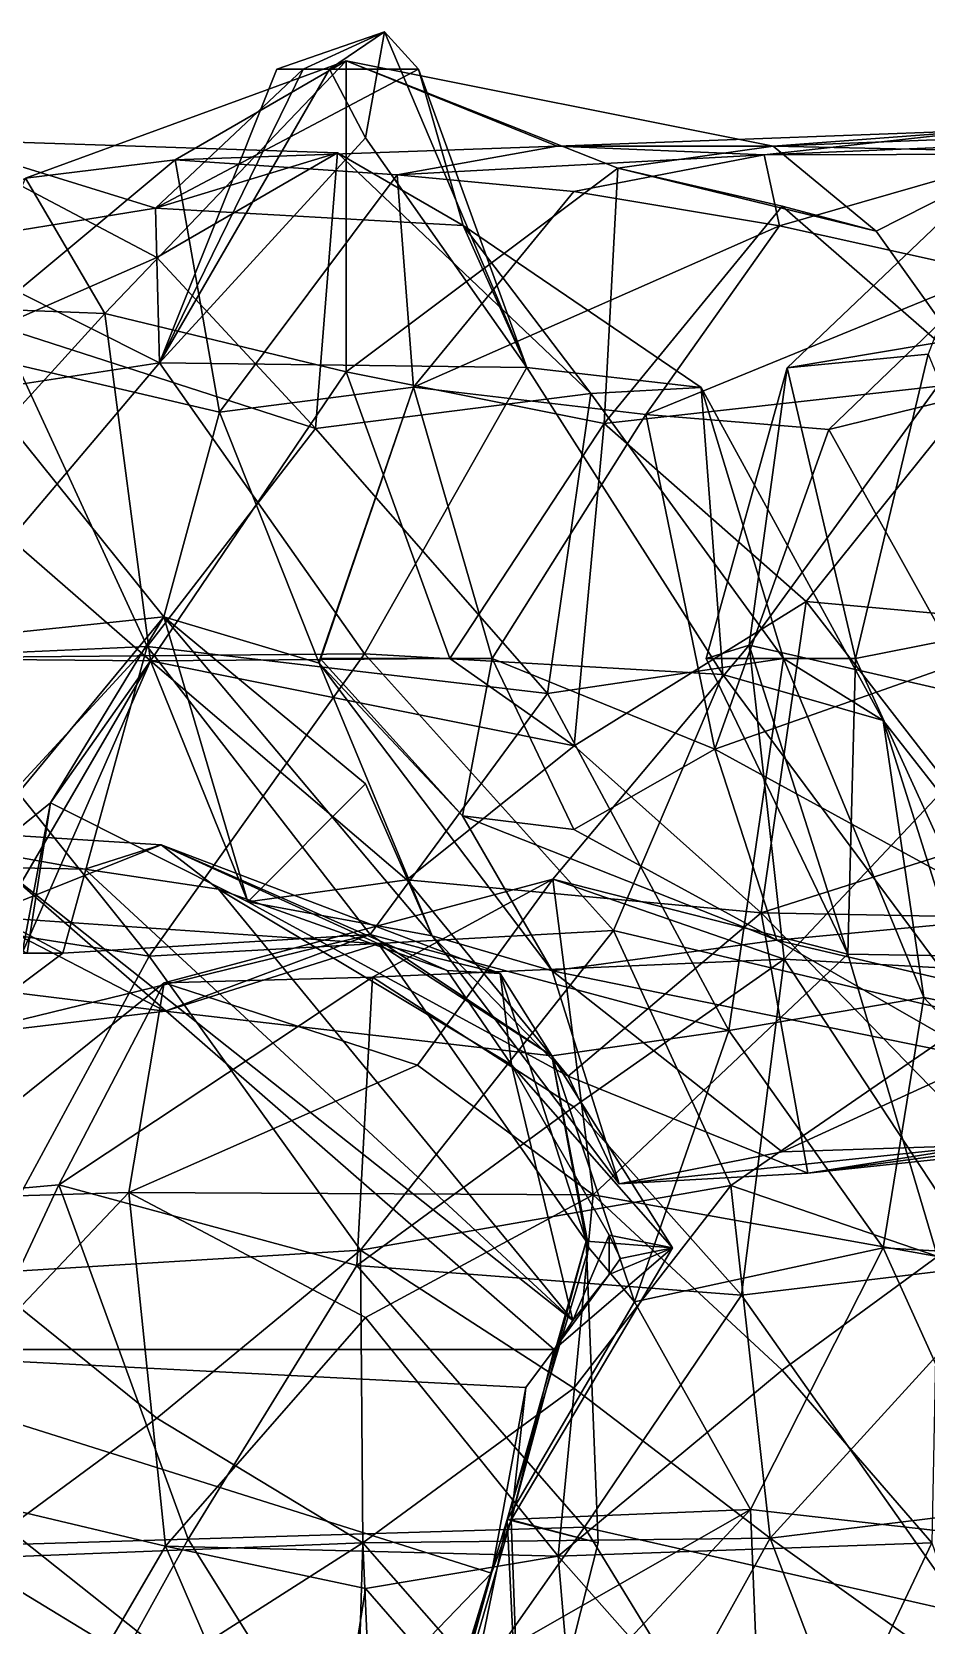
# Model space of a CAD drawing. Extents: x 290034 to 295698, y 4553723 to 4561693.
# Drawn here: x 292735.1 to 292789.1, y 4557904.1 to 4558000.5 of the extents above; entities that cross this region are included whole.
import ezdxf

# ---------------------------------------------------------------- set-up
doc = ezdxf.new("R2010")
doc.units = 0
doc.layers.add('Au_ppm_Pref_-_0_2', color=7, linetype='CONTINUOUS')

msp = doc.modelspace()

# ---------------------------------------------------------------- linework, layer by layer
at = {"layer": 'Au_ppm_Pref_-_0_2'}
for points in [[(292749.897, 4557998.204, 1870.887), (292756.406, 4558000.458, 1870.779), (292751.505, 4557998.204, 1872.655)], [(292756.406, 4558000.458, 1870.779), (292749.897, 4557998.204, 1870.887), (292753.095, 4557998.204, 1869.869)], [(292758.469, 4557998.204, 1872.402), (292751.505, 4557998.204, 1872.655), (292756.406, 4558000.458, 1870.779)], [(292756.406, 4558000.458, 1870.779), (292753.095, 4557998.204, 1869.869), (292755.255, 4557994.053, 1869.504)], [(292765.012, 4557980.167, 1871.304), (292756.406, 4558000.458, 1870.779), (292755.255, 4557994.053, 1869.504)], [(292758.469, 4557998.204, 1872.402), (292756.406, 4558000.458, 1870.779), (292765.012, 4557980.167, 1871.304)], [(292739.518, 4557983.423, 1849.622), (292734.715, 4557991.616, 1847.13), (292754.099, 4557998.713, 1847.034)], [(292734.715, 4557991.616, 1847.13), (292743.771, 4557992.714, 1842.495), (292754.099, 4557998.713, 1847.034)], [(292754.098, 4557979.894, 1853.363), (292739.518, 4557983.423, 1849.622), (292754.099, 4557998.713, 1847.034)], [(292758.469, 4557998.204, 1872.402), (292761.167, 4557988.746, 1876.827), (292742.563, 4557989.789, 1877.697)], [(292758.469, 4557998.204, 1872.402), (292742.563, 4557989.789, 1877.697), (292751.505, 4557998.204, 1872.655)], [(292742.563, 4557989.789, 1877.697), (292742.805, 4557980.448, 1870.865), (292751.505, 4557998.204, 1872.655)], [(292749.897, 4557998.204, 1870.887), (292751.505, 4557998.204, 1872.655), (292742.805, 4557980.448, 1870.865)], [(292753.095, 4557998.204, 1869.869), (292749.897, 4557998.204, 1870.887), (292742.805, 4557980.448, 1870.865)], [(292755.255, 4557994.053, 1869.504), (292753.095, 4557998.204, 1869.869), (292742.805, 4557980.448, 1870.865)], [(292743.771, 4557992.714, 1842.495), (292766.852, 4557993.539, 1841.05), (292754.099, 4557998.713, 1847.034)], [(292754.098, 4557979.894, 1853.363), (292754.099, 4557998.713, 1847.034), (292770.519, 4557992.207, 1852.326)], [(292770.519, 4557992.207, 1852.326), (292754.099, 4557998.713, 1847.034), (292779.912, 4557993.553, 1847.627)], [(292779.912, 4557993.553, 1847.627), (292754.099, 4557998.713, 1847.034), (292766.852, 4557993.539, 1841.05)], [(292761.167, 4557988.746, 1876.827), (292758.469, 4557998.204, 1872.402), (292765.012, 4557980.167, 1871.304)], [(292779.912, 4557993.553, 1847.627), (292766.852, 4557993.539, 1841.05), (292792.8, 4557994.509, 1841.09)], [(292766.852, 4557993.539, 1841.05), (292779.363, 4557993.029, 1835.613), (292792.8, 4557994.509, 1841.09)], [(292792.8, 4557994.509, 1841.09), (292779.363, 4557993.029, 1835.613), (292805.633, 4557994.116, 1834.871)], [(292779.912, 4557993.553, 1847.627), (292805.654, 4557994.556, 1847.55), (292795.592, 4557993.207, 1852.601)], [(292779.912, 4557993.553, 1847.627), (292792.8, 4557994.509, 1841.09), (292805.654, 4557994.556, 1847.55)], [(292742.563, 4557989.789, 1877.697), (292729.127, 4557993.942, 1883.581), (292728.674, 4557987.54, 1877.017)], [(292753.563, 4557993.14, 1881.876), (292742.656, 4557986.812, 1884.908), (292729.127, 4557993.942, 1883.581)], [(292753.563, 4557993.14, 1881.876), (292729.127, 4557993.942, 1883.581), (292742.563, 4557989.789, 1877.697)], [(292729.127, 4557993.942, 1883.581), (292742.656, 4557986.812, 1884.908), (292733.119, 4557982.65, 1888.866)], [(292765.012, 4557980.167, 1871.304), (292755.255, 4557994.053, 1869.504), (292742.805, 4557980.448, 1870.865)], [(292766.852, 4557993.539, 1841.05), (292743.771, 4557992.714, 1842.495), (292757.175, 4557991.82, 1836.474)], [(292766.852, 4557993.539, 1841.05), (292757.175, 4557991.82, 1836.474), (292779.363, 4557993.029, 1835.613)], [(292770.519, 4557992.207, 1852.326), (292779.912, 4557993.553, 1847.627), (292786.119, 4557988.398, 1853.069)], [(292795.359, 4557993.055, 1829.941), (292805.633, 4557994.116, 1834.871), (292779.363, 4557993.029, 1835.613)], [(292795.592, 4557993.207, 1852.601), (292786.119, 4557988.398, 1853.069), (292779.912, 4557993.553, 1847.627)], [(292746.438, 4557977.46, 1835.597), (292743.771, 4557992.714, 1842.495), (292730.032, 4557981.29, 1841.063)], [(292743.771, 4557992.714, 1842.495), (292734.715, 4557991.616, 1847.13), (292730.032, 4557981.29, 1841.063)], [(292761.167, 4557988.746, 1876.827), (292753.563, 4557993.14, 1881.876), (292742.563, 4557989.789, 1877.697)], [(292752.234, 4557976.47, 1885.976), (292742.656, 4557986.812, 1884.908), (292753.563, 4557993.14, 1881.876)], [(292743.771, 4557992.714, 1842.495), (292746.438, 4557977.46, 1835.597), (292757.175, 4557991.82, 1836.474)], [(292752.234, 4557976.47, 1885.976), (292753.563, 4557993.14, 1881.876), (292768.885, 4557978.585, 1882.731)], [(292761.167, 4557988.746, 1876.827), (292768.885, 4557978.585, 1882.731), (292753.563, 4557993.14, 1881.876)], [(292779.363, 4557993.029, 1835.613), (292757.175, 4557991.82, 1836.474), (292767.854, 4557990.802, 1831.779)], [(292779.363, 4557993.029, 1835.613), (292767.854, 4557990.802, 1831.779), (292780.279, 4557988.731, 1829.223)], [(292779.363, 4557993.029, 1835.613), (292780.279, 4557988.731, 1829.223), (292795.359, 4557993.055, 1829.941)], [(292795.359, 4557993.055, 1829.941), (292780.279, 4557988.731, 1829.223), (292793.121, 4557985.886, 1823.235)], [(292789.276, 4557980.97, 1800.24), (292780.756, 4557980.145, 1793.596), (292793.681, 4557992.456, 1793.567)], [(292792.032, 4557982.048, 1786.7), (292793.681, 4557992.456, 1793.567), (292780.756, 4557980.145, 1793.596)], [(292786.119, 4557988.398, 1853.069), (292795.592, 4557993.207, 1852.601), (292792.586, 4557979.344, 1857.656)], [(292734.715, 4557991.616, 1847.13), (292739.518, 4557983.423, 1849.622), (292720.817, 4557984.147, 1848.129)], [(292746.438, 4557977.46, 1835.597), (292758.171, 4557978.985, 1829.557), (292757.175, 4557991.82, 1836.474)], [(292770.519, 4557992.207, 1852.326), (292769.684, 4557976.773, 1856.942), (292754.098, 4557979.894, 1853.363)], [(292758.171, 4557978.985, 1829.557), (292767.854, 4557990.802, 1831.779), (292757.175, 4557991.82, 1836.474)], [(292770.519, 4557992.207, 1852.326), (292780.454, 4557989.923, 1856.249), (292769.684, 4557976.773, 1856.942)], [(292770.519, 4557992.207, 1852.326), (292786.119, 4557988.398, 1853.069), (292780.454, 4557989.923, 1856.249)], [(292758.171, 4557978.985, 1829.557), (292780.279, 4557988.731, 1829.223), (292767.854, 4557990.802, 1831.779)], [(292742.563, 4557989.789, 1877.697), (292728.674, 4557987.54, 1877.017), (292742.805, 4557980.448, 1870.865)], [(292792.586, 4557979.344, 1857.656), (292769.684, 4557976.773, 1856.942), (292780.454, 4557989.923, 1856.249)], [(292792.586, 4557979.344, 1857.656), (292780.454, 4557989.923, 1856.249), (292786.119, 4557988.398, 1853.069)], [(292758.171, 4557978.985, 1829.557), (292772.21, 4557977.321, 1824.14), (292780.279, 4557988.731, 1829.223)], [(292761.167, 4557988.746, 1876.827), (292775.544, 4557978.959, 1876.827), (292768.885, 4557978.585, 1882.731)], [(292761.167, 4557988.746, 1876.827), (292765.012, 4557980.167, 1871.304), (292775.544, 4557978.959, 1876.827)], [(292772.21, 4557977.321, 1824.14), (292793.121, 4557985.886, 1823.235), (292780.279, 4557988.731, 1829.223)], [(292728.674, 4557987.54, 1877.017), (292720.536, 4557977.022, 1873.46), (292742.805, 4557980.448, 1870.865)], [(292752.234, 4557976.47, 1885.976), (292733.119, 4557982.65, 1888.866), (292742.656, 4557986.812, 1884.908)], [(292783.258, 4557976.413, 1820.08), (292793.121, 4557985.886, 1823.235), (292772.21, 4557977.321, 1824.14)], [(292783.258, 4557976.413, 1820.08), (292804.377, 4557981.596, 1817.097), (292793.121, 4557985.886, 1823.235)], [(292730.057, 4557973.048, 1850.623), (292720.817, 4557984.147, 1848.129), (292739.518, 4557983.423, 1849.622)], [(292742.279, 4557962.426, 1852.358), (292730.057, 4557973.048, 1850.623), (292739.518, 4557983.423, 1849.622)], [(292742.279, 4557962.426, 1852.358), (292739.518, 4557983.423, 1849.622), (292754.098, 4557979.894, 1853.363)], [(292725.736, 4557962.568, 1892.608), (292733.119, 4557982.65, 1888.866), (292742.072, 4557963.291, 1887.952)], [(292742.072, 4557963.291, 1887.952), (292733.119, 4557982.65, 1888.866), (292752.234, 4557976.47, 1885.976)], [(292780.756, 4557980.145, 1793.596), (292778.461, 4557963.369, 1787.435), (292792.032, 4557982.048, 1786.7)], [(292778.461, 4557963.369, 1787.435), (292794.884, 4557959.612, 1783.646), (292792.032, 4557982.048, 1786.7)], [(292743.086, 4557965.086, 1842.567), (292730.032, 4557981.29, 1841.063), (292717.321, 4557962.397, 1841.091)], [(292743.086, 4557965.086, 1842.567), (292746.438, 4557977.46, 1835.597), (292730.032, 4557981.29, 1841.063)], [(292780.756, 4557980.145, 1793.596), (292789.276, 4557980.97, 1800.24), (292784.879, 4557962.568, 1798.822)], [(292791.116, 4557962.29, 1816.961), (292804.377, 4557981.596, 1817.097), (292783.258, 4557976.413, 1820.08)], [(292795.971, 4557964.766, 1804.933), (292784.879, 4557962.568, 1798.822), (292789.276, 4557980.97, 1800.24)], [(292720.536, 4557977.022, 1873.46), (292727.726, 4557962.62, 1870.211), (292742.805, 4557980.448, 1870.865)], [(292742.805, 4557980.448, 1870.865), (292727.726, 4557962.62, 1870.211), (292755.205, 4557962.848, 1869.412)], [(292760.36, 4557962.568, 1856.602), (292742.279, 4557962.426, 1852.358), (292754.098, 4557979.894, 1853.363)], [(292765.012, 4557980.167, 1871.304), (292742.805, 4557980.448, 1870.865), (292755.205, 4557962.848, 1869.412)], [(292769.684, 4557976.773, 1856.942), (292760.36, 4557962.568, 1856.602), (292754.098, 4557979.894, 1853.363)], [(292765.012, 4557980.167, 1871.304), (292755.205, 4557962.848, 1869.412), (292776.867, 4557961.601, 1871.419)], [(292765.012, 4557980.167, 1871.304), (292776.867, 4557961.601, 1871.419), (292775.544, 4557978.959, 1876.827)], [(292784.879, 4557962.568, 1798.822), (292775.848, 4557962.568, 1793.676), (292780.756, 4557980.145, 1793.596)], [(292780.756, 4557980.145, 1793.596), (292775.848, 4557962.568, 1793.676), (292778.461, 4557963.369, 1787.435)], [(292746.438, 4557977.46, 1835.597), (292752.454, 4557962.292, 1834.876), (292758.171, 4557978.985, 1829.557)], [(292758.171, 4557978.985, 1829.557), (292752.454, 4557962.292, 1834.876), (292752.529, 4557962.568, 1829.312)], [(292758.171, 4557978.985, 1829.557), (292752.529, 4557962.568, 1829.312), (292762.92, 4557962.568, 1824.39)], [(292758.171, 4557978.985, 1829.557), (292762.92, 4557962.568, 1824.39), (292772.21, 4557977.321, 1824.14)], [(292775.544, 4557978.959, 1876.827), (292780.526, 4557962.579, 1882.795), (292768.885, 4557978.585, 1882.731)], [(292792.586, 4557979.344, 1857.656), (292781.902, 4557966.01, 1857.179), (292769.684, 4557976.773, 1856.942)], [(292786.546, 4557958.821, 1876.827), (292780.526, 4557962.579, 1882.795), (292775.544, 4557978.959, 1876.827)], [(292775.544, 4557978.959, 1876.827), (292776.867, 4557961.601, 1871.419), (292786.546, 4557958.821, 1876.827)], [(292805.577, 4557963.868, 1857.842), (292781.902, 4557966.01, 1857.179), (292792.586, 4557979.344, 1857.656)], [(292768.885, 4557978.585, 1882.731), (292766.268, 4557960.46, 1887.255), (292752.234, 4557976.47, 1885.976)], [(292780.526, 4557962.579, 1882.795), (292766.268, 4557960.46, 1887.255), (292768.885, 4557978.585, 1882.731)], [(292743.086, 4557965.086, 1842.567), (292752.454, 4557962.292, 1834.876), (292746.438, 4557977.46, 1835.597)], [(292776.368, 4557957.1, 1821.529), (292772.21, 4557977.321, 1824.14), (292762.92, 4557962.568, 1824.39)], [(292783.258, 4557976.413, 1820.08), (292772.21, 4557977.321, 1824.14), (292776.368, 4557957.1, 1821.529)], [(292742.072, 4557963.291, 1887.952), (292752.234, 4557976.47, 1885.976), (292766.268, 4557960.46, 1887.255)], [(292767.879, 4557957.295, 1854.838), (292760.36, 4557962.568, 1856.602), (292769.684, 4557976.773, 1856.942)], [(292781.902, 4557966.01, 1857.179), (292767.879, 4557957.295, 1854.838), (292769.684, 4557976.773, 1856.942)], [(292776.368, 4557957.1, 1821.529), (292791.116, 4557962.29, 1816.961), (292783.258, 4557976.413, 1820.08)], [(292742.279, 4557962.426, 1852.358), (292717.092, 4557962.651, 1852.576), (292730.057, 4557973.048, 1850.623)], [(292767.879, 4557957.295, 1854.838), (292781.902, 4557966.01, 1857.179), (292779.184, 4557947.192, 1852.511)], [(292779.184, 4557947.192, 1852.511), (292781.902, 4557966.01, 1857.179), (292793.053, 4557951.603, 1856.724)], [(292793.053, 4557951.603, 1856.724), (292781.902, 4557966.01, 1857.179), (292805.577, 4557963.868, 1857.842)], [(292728.849, 4557947.907, 1842.812), (292743.086, 4557965.086, 1842.567), (292717.321, 4557962.397, 1841.091)], [(292728.849, 4557947.907, 1842.812), (292736.221, 4557953.85, 1847.13), (292743.086, 4557965.086, 1842.567)], [(292736.221, 4557953.85, 1847.13), (292748.162, 4557947.854, 1847.13), (292743.086, 4557965.086, 1842.567)], [(292748.162, 4557947.854, 1847.13), (292755.255, 4557954.992, 1844.605), (292743.086, 4557965.086, 1842.567)], [(292743.086, 4557965.086, 1842.567), (292755.255, 4557954.992, 1844.605), (292759.302, 4557945.803, 1842.129)], [(292759.302, 4557945.803, 1842.129), (292752.454, 4557962.292, 1834.876), (292743.086, 4557965.086, 1842.567)], [(292795.971, 4557964.766, 1804.933), (292793.109, 4557944.55, 1799.807), (292784.879, 4557962.568, 1798.822)], [(292742.279, 4557962.426, 1852.358), (292731.618, 4557944.148, 1854.088), (292717.092, 4557962.651, 1852.576)], [(292742.195, 4557944.579, 1870.722), (292727.726, 4557962.62, 1870.211), (292719.965, 4557948.069, 1873.176)], [(292725.736, 4557962.568, 1892.608), (292742.072, 4557963.291, 1887.952), (292728.935, 4557949.04, 1887.804)], [(292755.205, 4557962.848, 1869.412), (292727.726, 4557962.62, 1870.211), (292742.195, 4557944.579, 1870.722)], [(292742.072, 4557963.291, 1887.952), (292736.978, 4557944.75, 1885.443), (292728.935, 4557949.04, 1887.804)], [(292742.072, 4557963.291, 1887.952), (292755.542, 4557945.891, 1888.952), (292736.978, 4557944.75, 1885.443)], [(292766.268, 4557960.46, 1887.255), (292755.542, 4557945.891, 1888.952), (292742.072, 4557963.291, 1887.952)], [(292770.262, 4557946.136, 1870.291), (292755.205, 4557962.848, 1869.412), (292742.195, 4557944.579, 1870.722)], [(292767.879, 4557957.295, 1854.838), (292742.279, 4557962.426, 1852.358), (292760.36, 4557962.568, 1856.602)], [(292752.529, 4557962.568, 1829.312), (292752.454, 4557962.292, 1834.876), (292761.126, 4557953.052, 1829.312)], [(292752.529, 4557962.568, 1829.312), (292761.126, 4557953.052, 1829.312), (292762.92, 4557962.568, 1824.39)], [(292776.867, 4557961.601, 1871.419), (292755.205, 4557962.848, 1869.412), (292770.262, 4557946.136, 1870.291)], [(292767.854, 4557952.23, 1825.866), (292762.92, 4557962.568, 1824.39), (292761.126, 4557953.052, 1829.312)], [(292767.854, 4557952.23, 1825.866), (292776.368, 4557957.1, 1821.529), (292762.92, 4557962.568, 1824.39)], [(292777.231, 4557940.084, 1887.581), (292766.268, 4557960.46, 1887.255), (292780.526, 4557962.579, 1882.795)], [(292784.413, 4557944.701, 1792.521), (292766.59, 4557949.236, 1788.682), (292778.461, 4557963.369, 1787.435)], [(292778.461, 4557963.369, 1787.435), (292766.59, 4557949.236, 1788.682), (292780.561, 4557944.395, 1782.596)], [(292775.848, 4557962.568, 1793.676), (292784.413, 4557944.701, 1792.521), (292778.461, 4557963.369, 1787.435)], [(292784.879, 4557962.568, 1798.822), (292784.413, 4557944.701, 1792.521), (292775.848, 4557962.568, 1793.676)], [(292789.017, 4557942.073, 1881.89), (292777.231, 4557940.084, 1887.581), (292780.526, 4557962.579, 1882.795)], [(292780.561, 4557944.395, 1782.596), (292794.884, 4557959.612, 1783.646), (292778.461, 4557963.369, 1787.435)], [(292789.017, 4557942.073, 1881.89), (292780.526, 4557962.579, 1882.795), (292786.546, 4557958.821, 1876.827)], [(292784.879, 4557962.568, 1798.822), (292793.109, 4557944.55, 1799.807), (292784.413, 4557944.701, 1792.521)], [(292731.618, 4557944.148, 1854.088), (292742.279, 4557962.426, 1852.358), (292734.521, 4557944.75, 1850.965)], [(292736.221, 4557953.85, 1847.13), (292734.521, 4557944.75, 1850.965), (292742.279, 4557962.426, 1852.358)], [(292742.279, 4557962.426, 1852.358), (292748.162, 4557947.854, 1847.13), (292736.221, 4557953.85, 1847.13)], [(292742.279, 4557962.426, 1852.358), (292767.879, 4557957.295, 1854.838), (292757.763, 4557949.186, 1850.408)], [(292757.763, 4557949.186, 1850.408), (292748.162, 4557947.854, 1847.13), (292742.279, 4557962.426, 1852.358)], [(292766.536, 4557943.681, 1835.169), (292752.454, 4557962.292, 1834.876), (292759.302, 4557945.803, 1842.129)], [(292766.536, 4557943.681, 1835.169), (292761.126, 4557953.052, 1829.312), (292752.454, 4557962.292, 1834.876)], [(292776.867, 4557961.601, 1871.419), (292770.262, 4557946.136, 1870.291), (292792.19, 4557940.921, 1871.633)], [(292794.93, 4557946.928, 1823.755), (292791.116, 4557962.29, 1816.961), (292776.368, 4557957.1, 1821.529)], [(292776.867, 4557961.601, 1871.419), (292792.19, 4557940.921, 1871.633), (292786.546, 4557958.821, 1876.827)], [(292766.268, 4557960.46, 1887.255), (292777.231, 4557940.084, 1887.581), (292755.542, 4557945.891, 1888.952)], [(292794.884, 4557959.612, 1783.646), (292780.561, 4557944.395, 1782.596), (292804.531, 4557943.056, 1782.795)], [(292789.017, 4557942.073, 1881.89), (292786.546, 4557958.821, 1876.827), (292801.597, 4557939.59, 1876.827)], [(292786.546, 4557958.821, 1876.827), (292792.19, 4557940.921, 1871.633), (292801.597, 4557939.59, 1876.827)], [(292779.184, 4557947.192, 1852.511), (292757.763, 4557949.186, 1850.408), (292767.879, 4557957.295, 1854.838)], [(292780.114, 4557945.539, 1829.514), (292776.368, 4557957.1, 1821.529), (292767.854, 4557952.23, 1825.866)], [(292794.93, 4557946.928, 1823.755), (292776.368, 4557957.1, 1821.529), (292780.114, 4557945.539, 1829.514)], [(292748.162, 4557947.854, 1847.13), (292759.302, 4557945.803, 1842.129), (292755.255, 4557954.992, 1844.605)], [(292728.849, 4557947.907, 1842.812), (292734.823, 4557944.75, 1847.13), (292736.221, 4557953.85, 1847.13)], [(292734.823, 4557944.75, 1847.13), (292734.521, 4557944.75, 1850.965), (292736.221, 4557953.85, 1847.13)], [(292761.126, 4557953.052, 1829.312), (292766.536, 4557943.681, 1835.169), (292780.114, 4557945.539, 1829.514)], [(292767.854, 4557952.23, 1825.866), (292761.126, 4557953.052, 1829.312), (292780.114, 4557945.539, 1829.514)], [(292722.994, 4557952.58, 1906.523), (292738.303, 4557949.831, 1909.013), (292733.26, 4557949.945, 1909.311)], [(292742.91, 4557951.3, 1906.515), (292738.303, 4557949.831, 1909.013), (292722.994, 4557952.58, 1906.523)], [(292742.91, 4557951.3, 1906.515), (292722.994, 4557952.58, 1906.523), (292732.068, 4557946.98, 1899.684)], [(292742.91, 4557951.3, 1906.515), (292732.068, 4557946.98, 1899.684), (292756.043, 4557945.33, 1900.298)], [(292742.91, 4557951.3, 1906.515), (292746.382, 4557948.623, 1908.606), (292738.303, 4557949.831, 1909.013)], [(292742.91, 4557951.3, 1906.515), (292760.208, 4557943.699, 1908.109), (292746.382, 4557948.623, 1908.606)], [(292763.396, 4557943.52, 1906.523), (292760.208, 4557943.699, 1908.109), (292742.91, 4557951.3, 1906.515)], [(292763.396, 4557943.52, 1906.523), (292742.91, 4557951.3, 1906.515), (292756.043, 4557945.33, 1900.298)], [(292805.723, 4557946.681, 1852.661), (292779.184, 4557947.192, 1852.511), (292793.053, 4557951.603, 1856.724)], [(292720, 4557920.785, 1909.067), (292733.26, 4557949.945, 1909.311), (292766.663, 4557920.785, 1909.101)], [(292733.26, 4557949.945, 1909.311), (292767.788, 4557922.541, 1909.116), (292766.663, 4557920.785, 1909.101)], [(292738.303, 4557949.831, 1909.013), (292767.788, 4557922.541, 1909.116), (292733.26, 4557949.945, 1909.311)], [(292728.935, 4557949.04, 1887.804), (292736.978, 4557944.75, 1885.443), (292720.799, 4557944.75, 1884.341)], [(292746.382, 4557948.623, 1908.606), (292767.788, 4557922.541, 1909.116), (292738.303, 4557949.831, 1909.013)], [(292766.59, 4557949.236, 1788.682), (292758.399, 4557937.982, 1792.902), (292743.09, 4557942.953, 1787.758)], [(292766.59, 4557949.236, 1788.682), (292743.09, 4557942.953, 1787.758), (292755.68, 4557943.309, 1782.184)], [(292767.51, 4557937.31, 1847.106), (292748.162, 4557947.854, 1847.13), (292757.763, 4557949.186, 1850.408)], [(292766.59, 4557949.236, 1788.682), (292755.68, 4557943.309, 1782.184), (292780.561, 4557944.395, 1782.596)], [(292767.51, 4557937.31, 1847.106), (292757.763, 4557949.186, 1850.408), (292779.184, 4557947.192, 1852.511)], [(292769.033, 4557930.144, 1795.336), (292758.399, 4557937.982, 1792.902), (292766.59, 4557949.236, 1788.682)], [(292769.033, 4557930.144, 1795.336), (292766.59, 4557949.236, 1788.682), (292784.413, 4557944.701, 1792.521)], [(292731.795, 4557925.397, 1872.177), (292742.195, 4557944.579, 1870.722), (292719.965, 4557948.069, 1873.176)], [(292760.208, 4557943.699, 1908.109), (292764.096, 4557937.996, 1908.269), (292746.382, 4557948.623, 1908.606)], [(292746.382, 4557948.623, 1908.606), (292764.096, 4557937.996, 1908.269), (292767.788, 4557922.541, 1909.116)], [(292748.162, 4557947.854, 1847.13), (292767.51, 4557937.31, 1847.106), (292759.302, 4557945.803, 1842.129)], [(292781.992, 4557931.461, 1846.345), (292767.51, 4557937.31, 1847.106), (292779.184, 4557947.192, 1852.511)], [(292805.723, 4557946.681, 1852.661), (292793.053, 4557932.936, 1851.068), (292779.184, 4557947.192, 1852.511)], [(292779.184, 4557947.192, 1852.511), (292793.053, 4557932.936, 1851.068), (292781.992, 4557931.461, 1846.345)], [(292717.717, 4557944.383, 1894.645), (292743.153, 4557941.251, 1894.373), (292732.068, 4557946.98, 1899.684)], [(292756.043, 4557945.33, 1900.298), (292732.068, 4557946.98, 1899.684), (292743.153, 4557941.251, 1894.373)], [(292754.967, 4557926.809, 1870.661), (292770.262, 4557946.136, 1870.291), (292742.195, 4557944.579, 1870.722)], [(292770.262, 4557946.136, 1870.291), (292754.967, 4557926.809, 1870.661), (292777.351, 4557930.719, 1868.163)], [(292792.19, 4557940.921, 1871.633), (292770.262, 4557946.136, 1870.291), (292777.351, 4557930.719, 1868.163)], [(292780.114, 4557945.539, 1829.514), (292805.952, 4557939.477, 1828.906), (292794.93, 4557946.928, 1823.755)], [(292743.153, 4557941.251, 1894.373), (292730.2, 4557939.703, 1888.458), (292755.542, 4557945.891, 1888.952)], [(292755.542, 4557945.891, 1888.952), (292730.2, 4557939.703, 1888.458), (292736.978, 4557944.75, 1885.443)], [(292766.517, 4557938.544, 1893.207), (292743.153, 4557941.251, 1894.373), (292755.542, 4557945.891, 1888.952)], [(292766.517, 4557938.544, 1893.207), (292756.043, 4557945.33, 1900.298), (292743.153, 4557941.251, 1894.373)], [(292766.517, 4557938.544, 1893.207), (292755.542, 4557945.891, 1888.952), (292777.231, 4557940.084, 1887.581)], [(292763.396, 4557943.52, 1906.523), (292756.043, 4557945.33, 1900.298), (292768.61, 4557927.34, 1900.378)], [(292766.517, 4557938.544, 1893.207), (292768.61, 4557927.34, 1900.378), (292756.043, 4557945.33, 1900.298)], [(292759.302, 4557945.803, 1842.129), (292767.51, 4557937.31, 1847.106), (292770.594, 4557930.807, 1841.191)], [(292770.594, 4557930.807, 1841.191), (292766.536, 4557943.681, 1835.169), (292759.302, 4557945.803, 1842.129)], [(292780.114, 4557945.539, 1829.514), (292766.536, 4557943.681, 1835.169), (292792.67, 4557938.343, 1835.164)], [(292792.67, 4557938.343, 1835.164), (292805.952, 4557939.477, 1828.906), (292780.114, 4557945.539, 1829.514)], [(292717.717, 4557944.383, 1894.645), (292730.2, 4557939.703, 1888.458), (292743.153, 4557941.251, 1894.373)], [(292736.978, 4557944.75, 1885.443), (292730.2, 4557939.703, 1888.458), (292720.799, 4557944.75, 1884.341)], [(292754.967, 4557926.809, 1870.661), (292742.195, 4557944.579, 1870.722), (292731.795, 4557925.397, 1872.177)], [(292780.561, 4557944.395, 1782.596), (292755.68, 4557943.309, 1782.184), (292767.854, 4557935.456, 1778.956)], [(292780.561, 4557944.395, 1782.596), (292767.854, 4557935.456, 1778.956), (292777.993, 4557924.073, 1777.971)], [(292769.033, 4557930.144, 1795.336), (292784.413, 4557944.701, 1792.521), (292789.825, 4557926.425, 1795.366)], [(292780.561, 4557944.395, 1782.596), (292777.993, 4557924.073, 1777.971), (292792.761, 4557925.843, 1779.885)], [(292780.561, 4557944.395, 1782.596), (292792.761, 4557925.843, 1779.885), (292804.531, 4557943.056, 1782.795)], [(292793.109, 4557944.55, 1799.807), (292789.825, 4557926.425, 1795.366), (292784.413, 4557944.701, 1792.521)], [(292743.09, 4557942.953, 1787.758), (292736.73, 4557930.758, 1780.596), (292755.68, 4557943.309, 1782.184)], [(292755.68, 4557943.309, 1782.184), (292736.73, 4557930.758, 1780.596), (292754.732, 4557925.876, 1777.564)], [(292755.68, 4557943.309, 1782.184), (292754.732, 4557925.876, 1777.564), (292767.854, 4557935.456, 1778.956)], [(292763.396, 4557943.52, 1906.523), (292764.096, 4557937.996, 1908.269), (292760.208, 4557943.699, 1908.109)], [(292773.821, 4557926.932, 1906.523), (292764.096, 4557937.996, 1908.269), (292763.396, 4557943.52, 1906.523)], [(292763.396, 4557943.52, 1906.523), (292768.61, 4557927.34, 1900.378), (292773.821, 4557926.932, 1906.523)], [(292780.454, 4557932.74, 1837.188), (292766.536, 4557943.681, 1835.169), (292770.594, 4557930.807, 1841.191)], [(292766.536, 4557943.681, 1835.169), (292780.454, 4557932.74, 1837.188), (292792.67, 4557938.343, 1835.164)], [(292743.09, 4557942.953, 1787.758), (292740.956, 4557930.282, 1794.752), (292726.802, 4557929.866, 1787.691)], [(292743.09, 4557942.953, 1787.758), (292726.802, 4557929.866, 1787.691), (292736.73, 4557930.758, 1780.596)], [(292758.399, 4557937.982, 1792.902), (292740.956, 4557930.282, 1794.752), (292743.09, 4557942.953, 1787.758)], [(292789.017, 4557942.073, 1881.89), (292786.545, 4557926.932, 1885.638), (292777.231, 4557940.084, 1887.581)], [(292789.017, 4557942.073, 1881.89), (292804.125, 4557925.918, 1882.332), (292786.545, 4557926.932, 1885.638)], [(292804.125, 4557925.918, 1882.332), (292789.017, 4557942.073, 1881.89), (292801.597, 4557939.59, 1876.827)], [(292792.19, 4557940.921, 1871.633), (292777.351, 4557930.719, 1868.163), (292793.959, 4557924.999, 1866.266)], [(292766.517, 4557938.544, 1893.207), (292777.231, 4557940.084, 1887.581), (292771.522, 4557923.685, 1889.646)], [(292777.231, 4557940.084, 1887.581), (292786.545, 4557926.932, 1885.638), (292771.522, 4557923.685, 1889.646)], [(292766.517, 4557938.544, 1893.207), (292768.752, 4557926.932, 1894.645), (292768.61, 4557927.34, 1900.378)], [(292766.517, 4557938.544, 1893.207), (292771.522, 4557923.685, 1889.646), (292768.752, 4557926.932, 1894.645)], [(292758.399, 4557937.982, 1792.902), (292769.033, 4557930.144, 1795.336), (292740.956, 4557930.282, 1794.752)], [(292764.096, 4557937.996, 1908.269), (292770, 4557927.704, 1908.624), (292767.788, 4557922.541, 1909.116)], [(292773.821, 4557926.932, 1906.523), (292770, 4557927.704, 1908.624), (292764.096, 4557937.996, 1908.269)], [(292780.454, 4557932.74, 1837.188), (292792.687, 4557933.15, 1841.906), (292792.67, 4557938.343, 1835.164)], [(292770.594, 4557930.807, 1841.191), (292767.51, 4557937.31, 1847.106), (292781.992, 4557931.461, 1846.345)], [(292767.854, 4557935.456, 1778.956), (292754.732, 4557925.876, 1777.564), (292777.993, 4557924.073, 1777.971)], [(292803.054, 4557933.69, 1846.102), (292781.992, 4557931.461, 1846.345), (292793.053, 4557932.936, 1851.068)], [(292803.054, 4557933.69, 1846.102), (292792.687, 4557933.15, 1841.906), (292781.992, 4557931.461, 1846.345)], [(292781.992, 4557931.461, 1846.345), (292792.687, 4557933.15, 1841.906), (292770.594, 4557930.807, 1841.191)], [(292770.594, 4557930.807, 1841.191), (292792.687, 4557933.15, 1841.906), (292780.454, 4557932.74, 1837.188)], [(292726.802, 4557929.866, 1787.691), (292726.453, 4557908.788, 1780.725), (292736.73, 4557930.758, 1780.596)], [(292744.542, 4557909.324, 1776.424), (292736.73, 4557930.758, 1780.596), (292726.453, 4557908.788, 1780.725)], [(292754.732, 4557925.876, 1777.564), (292736.73, 4557930.758, 1780.596), (292744.542, 4557909.324, 1776.424)], [(292767.854, 4557918.456, 1867.773), (292777.351, 4557930.719, 1868.163), (292754.967, 4557926.809, 1870.661)], [(292767.854, 4557918.456, 1867.773), (292779.717, 4557909.392, 1864.723), (292777.351, 4557930.719, 1868.163)], [(292777.351, 4557930.719, 1868.163), (292779.717, 4557909.392, 1864.723), (292793.959, 4557924.999, 1866.266)], [(292743.172, 4557908.914, 1800.066), (292724.826, 4557913.259, 1794.961), (292740.956, 4557930.282, 1794.752)], [(292740.956, 4557930.282, 1794.752), (292724.826, 4557913.259, 1794.961), (292726.802, 4557929.866, 1787.691)], [(292743.172, 4557908.914, 1800.066), (292740.956, 4557930.282, 1794.752), (292755.255, 4557922.733, 1798.216)], [(292769.033, 4557930.144, 1795.336), (292755.255, 4557922.733, 1798.216), (292740.956, 4557930.282, 1794.752)], [(292766.913, 4557908.292, 1798.609), (292755.255, 4557922.733, 1798.216), (292769.033, 4557930.144, 1795.336)], [(292766.913, 4557908.292, 1798.609), (292769.033, 4557930.144, 1795.336), (292780.454, 4557919.551, 1797.155)], [(292789.825, 4557926.425, 1795.366), (292780.454, 4557919.551, 1797.155), (292769.033, 4557930.144, 1795.336)], [(292731.795, 4557925.397, 1872.177), (292742.656, 4557916.652, 1868.375), (292754.967, 4557926.809, 1870.661)], [(292755.099, 4557909.114, 1867.361), (292754.967, 4557926.809, 1870.661), (292742.656, 4557916.652, 1868.375)], [(292755.099, 4557909.114, 1867.361), (292767.854, 4557918.456, 1867.773), (292754.967, 4557926.809, 1870.661)], [(292763.823, 4557910.516, 1894.341), (292769.332, 4557909.114, 1900.584), (292768.61, 4557927.34, 1900.378)], [(292763.823, 4557910.516, 1894.341), (292768.61, 4557927.34, 1900.378), (292768.752, 4557926.932, 1894.645)], [(292763.823, 4557910.516, 1894.341), (292768.752, 4557926.932, 1894.645), (292771.522, 4557923.685, 1889.646)], [(292764.068, 4557910.498, 1905.745), (292773.821, 4557926.932, 1906.523), (292768.61, 4557927.34, 1900.378)], [(292764.068, 4557910.498, 1905.745), (292768.61, 4557927.34, 1900.378), (292769.332, 4557909.114, 1900.584)], [(292764.068, 4557910.498, 1905.745), (292766.663, 4557920.785, 1909.101), (292773.821, 4557926.932, 1906.523)], [(292766.663, 4557920.785, 1909.101), (292770, 4557925.322, 1908.789), (292773.821, 4557926.932, 1906.523)], [(292770, 4557927.704, 1908.624), (292770, 4557925.322, 1908.789), (292767.788, 4557922.541, 1909.116)], [(292770, 4557925.322, 1908.789), (292770, 4557927.704, 1908.624), (292770.677, 4557926.296, 1908.755)], [(292773.821, 4557926.932, 1906.523), (292770.677, 4557926.296, 1908.755), (292770, 4557927.704, 1908.624)], [(292770, 4557925.322, 1908.789), (292770.677, 4557926.296, 1908.755), (292773.821, 4557926.932, 1906.523)], [(292778.531, 4557911.113, 1886.967), (292771.522, 4557923.685, 1889.646), (292786.545, 4557926.932, 1885.638)], [(292786.545, 4557926.932, 1885.638), (292794.526, 4557909.299, 1885.114), (292778.531, 4557911.113, 1886.967)], [(292804.125, 4557925.918, 1882.332), (292794.526, 4557909.299, 1885.114), (292786.545, 4557926.932, 1885.638)], [(292768.503, 4557910.046, 1775.52), (292754.732, 4557925.876, 1777.564), (292744.542, 4557909.324, 1776.424)], [(292777.993, 4557924.073, 1777.971), (292754.732, 4557925.876, 1777.564), (292768.503, 4557910.046, 1775.52)], [(292791.558, 4557904.814, 1777.996), (292792.761, 4557925.843, 1779.885), (292777.993, 4557924.073, 1777.971)], [(292780.454, 4557919.551, 1797.155), (292789.825, 4557926.425, 1795.366), (292789.495, 4557909.114, 1797.938)], [(292731.795, 4557925.397, 1872.177), (292731.137, 4557908.156, 1866.699), (292742.656, 4557916.652, 1868.375)], [(292766.663, 4557920.785, 1909.101), (292767.788, 4557922.541, 1909.116), (292770, 4557925.322, 1908.789)], [(292793.959, 4557924.999, 1866.266), (292779.717, 4557909.392, 1864.723), (292802.846, 4557912.23, 1862.587)], [(292777.993, 4557924.073, 1777.971), (292768.503, 4557910.046, 1775.52), (292791.558, 4557904.814, 1777.996)], [(292763.823, 4557910.516, 1894.341), (292771.522, 4557923.685, 1889.646), (292778.531, 4557911.113, 1886.967)], [(292766.913, 4557908.292, 1798.609), (292743.172, 4557908.914, 1800.066), (292755.255, 4557922.733, 1798.216)], [(292720, 4557920.785, 1909.067), (292740.425, 4557891.532, 1910.772), (292723.062, 4557894.665, 1910.059)], [(292720, 4557920.785, 1909.067), (292751.671, 4557895.648, 1911.026), (292740.425, 4557891.532, 1910.772)], [(292720, 4557920.785, 1909.067), (292764.953, 4557918.49, 1909.277), (292762.887, 4557907.269, 1910.139)], [(292720, 4557920.785, 1909.067), (292766.663, 4557920.785, 1909.101), (292764.953, 4557918.49, 1909.277)], [(292751.671, 4557895.648, 1911.026), (292720, 4557920.785, 1909.067), (292762.887, 4557907.269, 1910.139)], [(292764.068, 4557910.498, 1905.745), (292764.953, 4557918.49, 1909.277), (292766.663, 4557920.785, 1909.101)], [(292766.913, 4557908.292, 1798.609), (292780.454, 4557919.551, 1797.155), (292789.495, 4557909.114, 1797.938)], [(292767.854, 4557918.456, 1867.773), (292755.099, 4557909.114, 1867.361), (292779.717, 4557909.392, 1864.723)], [(292764.953, 4557918.49, 1909.277), (292764.068, 4557910.498, 1905.745), (292762.887, 4557907.269, 1910.139)], [(292755.099, 4557909.114, 1867.361), (292742.656, 4557916.652, 1868.375), (292731.137, 4557908.156, 1866.699)], [(292724.826, 4557913.259, 1794.961), (292743.172, 4557908.914, 1800.066), (292733.969, 4557893.117, 1798.69)], [(292793.053, 4557899.825, 1862.105), (292802.846, 4557912.23, 1862.587), (292779.717, 4557909.392, 1864.723)], [(292762.887, 4557907.269, 1910.139), (292764.068, 4557910.498, 1905.745), (292758.095, 4557889.98, 1906.477)], [(292764.068, 4557910.498, 1905.745), (292764.782, 4557891.157, 1900.02), (292758.095, 4557889.98, 1906.477)], [(292764.782, 4557891.157, 1900.02), (292763.823, 4557910.516, 1894.341), (292759.696, 4557890.478, 1893.961)], [(292763.823, 4557910.516, 1894.341), (292760.951, 4557901.059, 1888.705), (292759.696, 4557890.478, 1893.961)], [(292763.823, 4557910.516, 1894.341), (292778.531, 4557911.113, 1886.967), (292760.951, 4557901.059, 1888.705)], [(292761.682, 4557893.096, 1887.164), (292760.951, 4557901.059, 1888.705), (292778.531, 4557911.113, 1886.967)], [(292778.531, 4557911.113, 1886.967), (292779.329, 4557891.093, 1883.081), (292761.682, 4557893.096, 1887.164)], [(292764.782, 4557891.157, 1900.02), (292769.332, 4557909.114, 1900.584), (292763.823, 4557910.516, 1894.341)], [(292764.068, 4557910.498, 1905.745), (292769.332, 4557909.114, 1900.584), (292764.782, 4557891.157, 1900.02)], [(292794.526, 4557909.299, 1885.114), (292779.329, 4557891.093, 1883.081), (292778.531, 4557911.113, 1886.967)], [(292768.503, 4557910.046, 1775.52), (292744.542, 4557909.324, 1776.424), (292755.589, 4557891.655, 1775.642)], [(292779.611, 4557891.857, 1776.683), (292768.503, 4557910.046, 1775.52), (292755.589, 4557891.655, 1775.642)], [(292779.611, 4557891.857, 1776.683), (292791.558, 4557904.814, 1777.996), (292768.503, 4557910.046, 1775.52)], [(292744.542, 4557909.324, 1776.424), (292726.453, 4557908.788, 1780.725), (292734.583, 4557891.296, 1777.992)], [(292755.099, 4557909.114, 1867.361), (292731.137, 4557908.156, 1866.699), (292742.656, 4557901.136, 1868.228)], [(292733.969, 4557893.117, 1798.69), (292743.172, 4557908.914, 1800.066), (292752.349, 4557887.617, 1802.212)], [(292744.542, 4557909.324, 1776.424), (292734.583, 4557891.296, 1777.992), (292755.589, 4557891.655, 1775.642)], [(292754.602, 4557892.219, 1870.887), (292755.099, 4557909.114, 1867.361), (292742.656, 4557901.136, 1868.228)], [(292766.913, 4557908.292, 1798.609), (292755.255, 4557906.344, 1804.631), (292743.172, 4557908.914, 1800.066)], [(292752.349, 4557887.617, 1802.212), (292743.172, 4557908.914, 1800.066), (292755.255, 4557906.344, 1804.631)], [(292754.602, 4557892.219, 1870.887), (292755.847, 4557892.133, 1870.887), (292755.099, 4557909.114, 1867.361)], [(292755.099, 4557909.114, 1867.361), (292770.067, 4557892.013, 1866.01), (292779.717, 4557909.392, 1864.723)], [(292755.847, 4557892.133, 1870.887), (292770.067, 4557892.013, 1866.01), (292755.099, 4557909.114, 1867.361)], [(292766.913, 4557908.292, 1798.609), (292789.495, 4557909.114, 1797.938), (292781.381, 4557891.948, 1800.052)], [(292770.067, 4557892.013, 1866.01), (292786.589, 4557891.296, 1861.901), (292779.717, 4557909.392, 1864.723)], [(292779.329, 4557891.093, 1883.081), (292794.526, 4557909.299, 1885.114), (292795.847, 4557887.874, 1886.247)], [(292786.589, 4557891.296, 1861.901), (292793.053, 4557899.825, 1862.105), (292779.717, 4557909.392, 1864.723)], [(292781.381, 4557891.948, 1800.052), (292789.495, 4557909.114, 1797.938), (292796.033, 4557890.208, 1795.017)], [(292731.137, 4557908.156, 1866.699), (292716.95, 4557890.947, 1866.221), (292740.164, 4557891.296, 1866.123)], [(292740.164, 4557891.296, 1866.123), (292742.656, 4557901.136, 1868.228), (292731.137, 4557908.156, 1866.699)], [(292766.913, 4557908.292, 1798.609), (292768.351, 4557891.296, 1805.082), (292755.255, 4557906.344, 1804.631)], [(292766.913, 4557908.292, 1798.609), (292781.381, 4557891.948, 1800.052), (292768.351, 4557891.296, 1805.082)], [(292751.671, 4557895.648, 1911.026), (292762.887, 4557907.269, 1910.139), (292761.581, 4557902.819, 1910.481)], [(292762.887, 4557907.269, 1910.139), (292758.095, 4557889.98, 1906.477), (292761.581, 4557902.819, 1910.481)], [(292768.351, 4557891.296, 1805.082), (292752.349, 4557887.617, 1802.212), (292755.255, 4557906.344, 1804.631)], [(292791.558, 4557904.814, 1777.996), (292779.611, 4557891.857, 1776.683), (292798.094, 4557887.939, 1780.71)]]:
    msp.add_3dface(points, dxfattribs=at)

doc.saveas('drawing.dxf')
